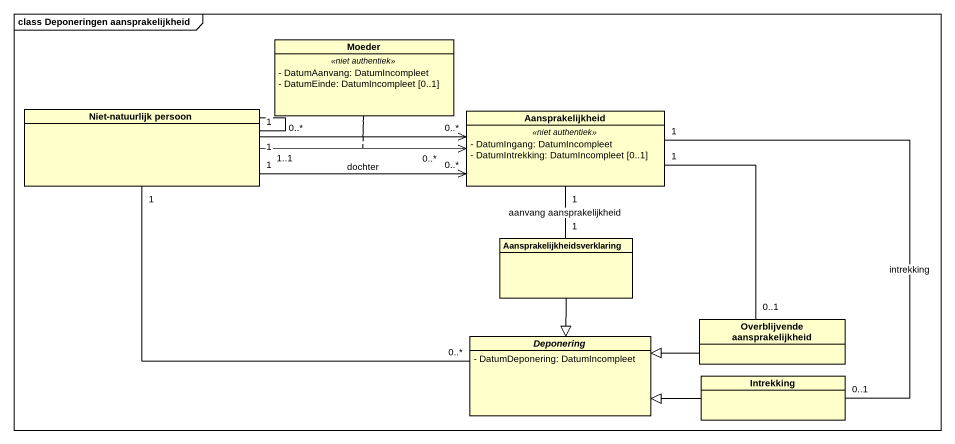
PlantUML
@startuml
mainframe class Deponeringen aansprakelijkheid
hide circle
hide empty members
skinparam classAttributeIconSize 0
class Moeder {
  .. <<niet authentiek>> ..
  - DatumAanvang: DatumIncompleet
  - DatumEinde: DatumIncompleet [0..1]
}
class "Niet-natuurlijk persoon" as Niet_natuurlijk_persoon
class Aansprakelijkheid {
  .. <<niet authentiek>> ..
  - DatumIngang: DatumIncompleet
  - DatumIntrekking: DatumIncompleet [0..1]
}
class Aansprakelijkheidsverklaring
class "Overblijvende aansprakelijkheid" as Overblijvende
abstract class Deponering {
  - DatumDeponering: DatumIncompleet
}
class Intrekking
Niet_natuurlijk_persoon "1" -- "0..*" Niet_natuurlijk_persoon
Niet_natuurlijk_persoon "1" -right-> "0..*" Aansprakelijkheid : dochter
Niet_natuurlijk_persoon "1..1" -right-> "0..*" Aansprakelijkheid
(Niet_natuurlijk_persoon, Aansprakelijkheid) .. Moeder
Niet_natuurlijk_persoon "1" -right-> "0..*" Aansprakelijkheid
(Niet_natuurlijk_persoon, Aansprakelijkheid) .. Moeder
Niet_natuurlijk_persoon "1" -right- "0..*" Deponering
Aansprakelijkheidsverklaring "1" -up- "1" Aansprakelijkheid : aanvang aansprakelijkheid
Aansprakelijkheidsverklaring --|> Deponering
Overblijvende "0..1" -up- "1" Aansprakelijkheid
Overblijvende -left-|> Deponering
Intrekking "0..1" -up- "1" Aansprakelijkheid : intrekking
Intrekking -left-|> Deponering
@enduml
